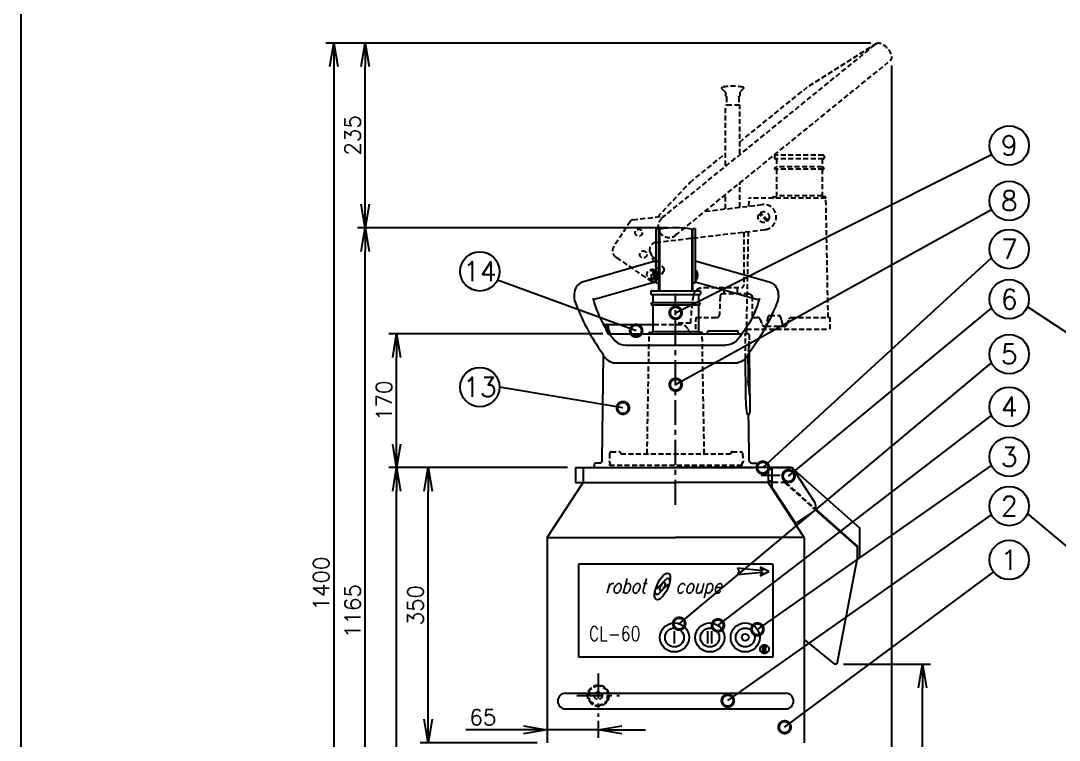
# Model space of a CAD drawing. Extents: x 230 to 4050, y 0 to 2754.
# Drawn here: x 230 to 1551, y 863 to 1778 of the extents above; entities that cross this region are included whole.
import ezdxf
from ezdxf.enums import TextEntityAlignment as Align

# ---------------------------------------------------------------- set-up
doc = ezdxf.new("R2010")
doc.units = 0
doc.header["$PDMODE"] = 3
doc.linetypes.add('CENTER', pattern=[50.8, 31.75, -6.35, 6.35, -6.35])
doc.linetypes.add('HIDDEN', pattern=[9.525, 6.35, -3.175])
doc.layers.get('0').update_dxf_attribs({"linetype": 'CONTINUOUS'})
doc.layers.get('DEFPOINTS').update_dxf_attribs({"linetype": 'CONTINUOUS'})
for name, color, linetype in [('DANMEN', 7, 'CONTINUOUS'), ('SUNPOU', 7, 'CONTINUOUS'), ('WAKU', 7, 'CONTINUOUS')]:
    doc.layers.add(name, color=color, linetype=linetype)
doc.styles.add('BIKAN2', font='simplex', dxfattribs={"width": 0.8, "bigfont": 'extfont.shx'})
doc.styles.get("Standard").update_dxf_attribs({"font": 'romans.shx', "bigfont": 'extfont.shx'})
doc.dimstyles.get("Standard").update_dxf_attribs({"dimscale": 10, "dimtxt": 2, "dimasz": 3, "dimexe": 1, "dimexo": 1, "dimgap": 0.6, "dimtad": 3, "dimdec": 0, "dimzin": 0, "dimdsep": 46, "dimtxsty": 'STANDARD', "dimblk1": 'OPEN', "dimblk2": 'OPEN', "dimsah": 1, "dimcen": 1.5, "dimadec": 0, "dimazin": 0, "dimtfac": 1, "dimtdec": 0, "dimtmove": 0, "dimatfit": 0, "dimldrblk": 'DOTSMALL', "dimfxl": 1, "dimtvp": 1, "dimtolj": 1, "dimtzin": 0, "dimarcsym": 0})

# ---------------------------------------------------------------- blocks, each defined once
blk = doc.blocks.new('_DotSmall')
at = {"color": 0, "linetype": 'ByBlock', "const_width": 0.5}
blk.add_lwpolyline([(-0.0625, 0, 1), (0.0625, 0, 1)], format="xyb", close=True, dxfattribs=at)
blk = doc.blocks.new('_OPEN')
at = {"color": 0, "linetype": 'ByBlock'}
for p, q in [((-1, 0.167), (0, 0)), ((0, 0), (-1, -0.167)), ((0, 0), (-1, 0))]:
    blk.add_line(p, q, dxfattribs=at)
blk = doc.blocks.new('*D10')
at = {"layer": 'DEFPOINTS', "color": 0}
for p in [(748.1, 1210.2), (935.5, 1210.2), (897, 860.2)]:
    blk.add_point(p, dxfattribs=at)
at = {"layer": 'SUNPOU', "color": 0, "lineweight": -2}
for p, q in [((925.5, 1210.2), (738.1, 1210.2)), ((748.1, 890.2), (748.1, 1180.2)), ((887, 860.2), (738.1, 860.2))]:
    blk.add_line(p, q, dxfattribs=at)
at = {"layer": 'SUNPOU', "color": 0, "lineweight": -2, "xscale": 30, "yscale": 30, "zscale": 30}
for p, rotation in [((748.1, 1210.2), 90), ((748.1, 860.2), 270)]:
    blk.add_blockref('_OPEN', p, dxfattribs=dict(at, rotation=rotation))
at = {"layer": 'SUNPOU', "color": 0, "insert": (732.1, 1035.2), "char_height": 20, "attachment_point": 5, "rotation": 90}
blk.add_mtext('\\A1;350', dxfattribs=at)
blk = doc.blocks.new('*D11')
at = {"layer": 'DEFPOINTS', "color": 0}
for p in [(668.1, 1515.2), (1063, 1515.2), (897, 350.2)]:
    blk.add_point(p, dxfattribs=at)
at = {"layer": 'SUNPOU', "color": 0, "lineweight": -2}
for p, q in [((1053, 1515.2), (658.1, 1515.2)), ((668.1, 380.2), (668.1, 1485.2)), ((887, 350.2), (658.1, 350.2))]:
    blk.add_line(p, q, dxfattribs=at)
at = {"layer": 'SUNPOU', "color": 0, "lineweight": -2, "xscale": 30, "yscale": 30, "zscale": 30}
for p, rotation in [((668.1, 1515.2), 90), ((668.1, 350.2), 270)]:
    blk.add_blockref('_OPEN', p, dxfattribs=dict(at, rotation=rotation))
at = {"layer": 'SUNPOU', "color": 0, "insert": (652.1, 1027.7), "char_height": 20, "attachment_point": 5, "rotation": 90}
blk.add_mtext('\\A1;1165', dxfattribs=at)
blk = doc.blocks.new('*D12')
at = {"layer": 'DEFPOINTS', "color": 0}
for p in [(1321.1, 1750.2), (628.1, 350.2), (897, 350.2)]:
    blk.add_point(p, dxfattribs=at)
at = {"layer": 'SUNPOU', "color": 0, "lineweight": -2}
for p, q in [((1311.1, 1750.2), (618.1, 1750.2)), ((628.1, 1720.2), (628.1, 380.2)), ((887, 350.2), (618.1, 350.2))]:
    blk.add_line(p, q, dxfattribs=at)
at = {"layer": 'SUNPOU', "color": 0, "lineweight": -2, "xscale": 30, "yscale": 30, "zscale": 30}
for p, rotation in [((628.1, 1750.2), 90), ((628.1, 350.2), 270)]:
    blk.add_blockref('_OPEN', p, dxfattribs=dict(at, rotation=rotation))
at = {"layer": 'SUNPOU', "color": 0, "insert": (612.1, 1062.7), "char_height": 20, "attachment_point": 5, "rotation": 90}
blk.add_mtext('\\A1;1400', dxfattribs=at)
blk = doc.blocks.new('*D13')
at = {"layer": 'DEFPOINTS', "color": 0}
for p in [(1266.5, 960.2), (1377, 960.2), (1369.7, 350.2)]:
    blk.add_point(p, dxfattribs=at)
at = {"layer": 'SUNPOU', "color": 0, "lineweight": -2}
for p, q in [((1276.5, 960.2), (1387, 960.2)), ((1377, 380.2), (1377, 930.2)), ((1379.7, 350.2), (1387, 350.2))]:
    blk.add_line(p, q, dxfattribs=at)
at = {"layer": 'SUNPOU', "color": 0, "lineweight": -2, "xscale": 30, "yscale": 30, "zscale": 30}
for p, rotation in [((1377, 960.2), 90), ((1377, 350.2), 270)]:
    blk.add_blockref('_OPEN', p, dxfattribs=dict(at, rotation=rotation))
at = {"layer": 'SUNPOU', "color": 0, "insert": (1361, 655.2), "char_height": 20, "attachment_point": 5, "rotation": 90}
blk.add_mtext('\\A1;610', dxfattribs=at)
blk = doc.blocks.new('*D14')
at = {"layer": 'DEFPOINTS', "color": 0}
for p in [(1337.4, 1731.6), (897, 350.2), (1337.4, 221.8)]:
    blk.add_point(p, dxfattribs=at)
at = {"layer": 'SUNPOU', "color": 0, "lineweight": -2}
for p, q in [((1337.4, 1721.6), (1337.4, 211.8)), ((897, 340.2), (897, 211.8)), ((927, 221.8), (1307.4, 221.8))]:
    blk.add_line(p, q, dxfattribs=at)
at = {"layer": 'SUNPOU', "color": 0, "lineweight": -2, "xscale": 30, "yscale": 30, "zscale": 30, "rotation": 180}
blk.add_blockref('_OPEN', (897, 221.8), dxfattribs=at)
at = {"layer": 'SUNPOU', "color": 0, "lineweight": -2, "xscale": 30, "yscale": 30, "zscale": 30}
blk.add_blockref('_OPEN', (1337.4, 221.8), dxfattribs=at)
at = {"layer": 'SUNPOU', "color": 0, "insert": (1093.8, 237.8), "char_height": 20, "attachment_point": 5}
blk.add_mtext('\\A1;440', dxfattribs=at)
blk = doc.blocks.new('*D18')
at = {"layer": 'DEFPOINTS', "color": 0}
for p in [(708.1, 1210.2), (935.5, 1210.2), (897, 350.2)]:
    blk.add_point(p, dxfattribs=at)
at = {"layer": 'SUNPOU', "color": 0, "lineweight": -2}
for p, q in [((925.5, 1210.2), (698.1, 1210.2)), ((708.1, 380.2), (708.1, 1180.2)), ((887, 350.2), (698.1, 350.2))]:
    blk.add_line(p, q, dxfattribs=at)
at = {"layer": 'SUNPOU', "color": 0, "lineweight": -2, "xscale": 30, "yscale": 30, "zscale": 30}
for p, rotation in [((708.1, 1210.2), 90), ((708.1, 350.2), 270)]:
    blk.add_blockref('_OPEN', p, dxfattribs=dict(at, rotation=rotation))
at = {"layer": 'SUNPOU', "color": 0, "insert": (692.1, 780.2), "char_height": 20, "attachment_point": 5, "rotation": 90}
blk.add_mtext('\\A1;860', dxfattribs=at)
blk = doc.blocks.new('*D21')
at = {"layer": 'DEFPOINTS', "color": 0}
for p in [(899.5, 898.2), (964.5, 898.2), (899.5, 876.7)]:
    blk.add_point(p, dxfattribs=at)
at = {"layer": 'SUNPOU', "color": 0, "lineweight": -2}
for p, q in [((899.5, 888.2), (899.5, 866.7)), ((964.5, 888.2), (964.5, 866.7)), ((869.5, 876.7), (796.1, 876.7)), ((964.5, 876.7), (899.5, 876.7)), ((994.5, 876.7), (1024.5, 876.7))]:
    blk.add_line(p, q, dxfattribs=at)
at = {"layer": 'SUNPOU', "color": 0, "lineweight": -2, "xscale": 30, "yscale": 30, "zscale": 30}
blk.add_blockref('_OPEN', (899.5, 876.7), dxfattribs=at)
at = {"layer": 'SUNPOU', "color": 0, "lineweight": -2, "xscale": 30, "yscale": 30, "zscale": 30, "rotation": 180}
blk.add_blockref('_OPEN', (964.5, 876.7), dxfattribs=at)
at = {"layer": 'SUNPOU', "color": 0, "insert": (817.8, 892.7), "char_height": 20, "attachment_point": 5}
blk.add_mtext('\\A1;65', dxfattribs=at)
blk = doc.blocks.new('*D22')
at = {"layer": 'DEFPOINTS', "color": 0}
for p in [(708.1, 1380.2), (980.4, 1380.2), (935.5, 1210.2)]:
    blk.add_point(p, dxfattribs=at)
at = {"layer": 'SUNPOU', "color": 0, "lineweight": -2}
for p, q in [((970.4, 1380.2), (698.1, 1380.2)), ((708.1, 1240.2), (708.1, 1350.2)), ((925.5, 1210.2), (698.1, 1210.2))]:
    blk.add_line(p, q, dxfattribs=at)
at = {"layer": 'SUNPOU', "color": 0, "lineweight": -2, "xscale": 30, "yscale": 30, "zscale": 30}
for p, rotation in [((708.1, 1380.2), 90), ((708.1, 1210.2), 270)]:
    blk.add_blockref('_OPEN', p, dxfattribs=dict(at, rotation=rotation))
at = {"layer": 'SUNPOU', "color": 0, "insert": (692.1, 1295.2), "char_height": 20, "attachment_point": 5, "rotation": 90}
blk.add_mtext('\\A1;170', dxfattribs=at)
blk = doc.blocks.new('*D23')
at = {"layer": 'DEFPOINTS', "color": 0}
for p in [(668.1, 1750.2), (1319.2, 1750.2), (1063, 1515.2)]:
    blk.add_point(p, dxfattribs=at)
at = {"layer": 'SUNPOU', "color": 0, "lineweight": -2}
for p, q in [((1309.2, 1750.2), (658.1, 1750.2)), ((668.1, 1545.2), (668.1, 1720.2)), ((1053, 1515.2), (658.1, 1515.2))]:
    blk.add_line(p, q, dxfattribs=at)
at = {"layer": 'SUNPOU', "color": 0, "lineweight": -2, "xscale": 30, "yscale": 30, "zscale": 30}
for p, rotation in [((668.1, 1750.2), 90), ((668.1, 1515.2), 270)]:
    blk.add_blockref('_OPEN', p, dxfattribs=dict(at, rotation=rotation))
at = {"layer": 'SUNPOU', "color": 0, "insert": (652.1, 1632.7), "char_height": 20, "attachment_point": 5, "rotation": 90}
blk.add_mtext('\\A1;235', dxfattribs=at)

msp = doc.modelspace()

# ---------------------------------------------------------------- linework, layer by layer
at = {"color": 2}
for p, q in [((1038, 1514.2), (1041, 1514.2)), ((1038, 1445.1), (1038, 1514.2)), ((1041, 1514.2), (1041, 1435.2)), ((1042.5, 1512.6), (1042.5, 1435.2)), ((1083.5, 1512.6), (1083.5, 1435.2)), ((1085, 1514.2), (1088, 1514.2)), ((1085, 1435.2), (1085, 1514.2)), ((1088, 1514.2), (1088, 1445.1)), ((1037, 1461.4), (1038, 1461.4)), ((1037, 1448.1), (1037, 1461.4)), ((1089, 1461.4), (1088, 1461.4)), ((1089, 1448.1), (1089, 1461.4)), ((1038, 1446.5), (958, 1423.7)), ((1037, 1448.1), (1038, 1448.1)), ((1038, 1445.1), (1041, 1445.1)), ((1085, 1445.1), (1088, 1445.1)), ((1089, 1448.1), (1088, 1448.1)), ((1088, 1446.5), (1169.4, 1423.7)), ((1031.5, 1434.2), (1031.5, 1431.2)), ((1032.5, 1435.2), (1093.5, 1435.2)), ((1032.5, 1430.2), (1093.5, 1430.2)), ((1034, 1430.2), (1034, 1420.2)), ((1092, 1430.2), (1092, 1420.2)), ((1094.5, 1434.2), (1094.5, 1431.2)), ((1032.5, 1419.2), (1033, 1419.2)), ((1032.5, 1417.2), (1093.5, 1417.2)), ((1034, 1420.2), (1092, 1420.2)), ((1034, 1417.2), (1034, 1383.2)), ((1092, 1417.2), (1092, 1383.2)), ((1093.5, 1419.2), (1093, 1419.2)), ((974, 1392.2), (977, 1392.2)), ((974.8, 1390.6), (976, 1390.6)), ((976.2, 1390.8), (976, 1391.5)), ((976.4, 1390.3), (976.2, 1390.8)), ((976.4, 1390.3), (976.4, 1390.3)), ((1034, 1391.7), (977.1, 1391.7)), ((977.1, 1391.7), (977.1, 1390.3)), ((977.1, 1390.3), (977.1, 1387.8)), ((980.4, 1380.2), (1145.8, 1380.2)), ((1030, 1382.2), (1033, 1382.2)), ((1030, 1380.2), (1097, 1380.2)), ((1034, 1383.2), (1092, 1383.2)), ((1096, 1382.2), (1093, 1382.2)), ((1103.2, 1380.2), (1103.2, 1381.8)), ((1105.8, 1384.2), (1141.4, 1384.2)), ((1142.4, 1380.2), (1142.4, 1383.2)), ((999.6, 1365.8), (1126.5, 1365.8)), ((969.7, 1219.4), (971.1, 1353.1)), ((1152.4, 1303), (1151.9, 1349)), ((1154.9, 1352.9), (1155.1, 1331.6)), ((1156.6, 1356.4), (1156.6, 1356.3)), ((1156.6, 1356.3), (1157, 1318.2)), ((983.8, 1343.5), (1142.2, 1343.5)), ((1155.1, 1331.6), (1155.3, 1320.8)), ((1155.8, 1314.1), (1156.7, 1308.3)), ((1156.9, 1306.3), (1156.7, 1308.3)), ((1157, 1318.2), (1157.3, 1291.1)), ((1152.6, 1288.1), (1152.4, 1303)), ((1157.2, 1301.7), (1157.4, 1280.6)), ((1154.4, 1277.2), (1156, 1277.2)), ((1155.9, 1263.7), (1155.7, 1277.2)), ((1156.6, 1277.5), (1156.9, 1278)), ((1156.4, 1219.4), (1155.9, 1263.7)), ((966.3, 1215.9), (961.3, 1215.8)), ((1159.8, 1215.9), (1164.8, 1215.8)), ((935.5, 1210.2), (1063, 1210.2)), ((935.5, 1210.2), (935.5, 1191.2)), ((945.5, 1210.2), (945.5, 1191.2)), ((959.3, 1213.8), (959.3, 1210.2)), ((963, 1210.2), (1163, 1210.2)), ((1210.5, 1210.2), (1063, 1210.2)), ((1166.7, 1213.8), (1166.8, 1210.2)), ((1180.5, 1210.2), (1180.5, 1191.2)), ((1180.5, 1208.2), (1185.5, 1208.2)), ((1185.5, 1210.2), (1185.5, 1185.2)), ((1185.5, 1210.2), (1211, 1210.2)), ((1185.5, 1208.2), (1185.5, 1193.2)), ((1210.5, 1210.2), (1297, 1133.8)), ((1239.5, 1166.8), (1211, 1210.2)), ((899.5, 1121.2), (945.5, 1191.2)), ((935.5, 1191.2), (1063, 1191.2)), ((1185.5, 1191.2), (1063, 1191.2)), ((1171.9, 1200.7), (1195.9, 1200.7)), ((1180.5, 1193.2), (1185.5, 1193.2)), ((1226.5, 1121.2), (1180.5, 1191.2)), ((1215.8, 1139.3), (1185.5, 1185.2)), ((1215.8, 1139.3), (1236.6, 1153)), ((1240.2, 1157), (1294, 1109.3)), ((1240.4, 1158.2), (1294, 1110.6)), ((1297, 1133.8), (1297, 1095.2)), ((899.5, 1121.2), (899.5, 860.2)), ((899.5, 1121.2), (1063, 1121.2)), ((1226.5, 1121.2), (1063, 1121.2)), ((1226.5, 1121.2), (1226.5, 860.2)), ((1294, 1110.6), (1294, 1095.2)), ((939.5, 1087.2), (939.5, 969.2)), ((1186.5, 1087.2), (939.5, 1087.2)), ((1170.6, 1083.6), (1173.6, 1078.9)), ((1181.6, 1078.1), (1170.6, 1083.6)), ((1186.5, 1087.2), (1186.5, 969.2)), ((1294, 1095.2), (1268, 960.2)), ((1297, 1095.2), (1294, 1095.2)), ((1173.6, 1078.9), (1141.6, 1082.1)), ((1141.6, 1082.1), (1143.6, 1078.1)), ((1143.6, 1078.1), (1141.6, 1074.1)), ((1141.6, 1074.1), (1173.6, 1077.3)), ((1170.6, 1072.6), (1181.6, 1078.1)), ((1173.6, 1077.3), (1170.6, 1072.6)), ((1039.8, 1056.9), (1051.1, 1068.2)), ((1041.2, 1049.7), (1052.6, 1061.1)), ((1051.1, 1068.2), (1051.2, 1068.3)), ((1041.2, 1049.7), (1041.2, 1049.7)), ((1061.5, 986.5), (1061.5, 1002)), ((1104.1, 986.5), (1104.1, 1002)), ((1109, 986.5), (1109, 1002)), ((1226.5, 991.4), (1265, 960.2)), ((1178.1, 982.2), (1173.7, 982.2)), ((1173.7, 976.2), (1173.7, 982.2)), ((1175, 981.1), (1178.1, 981.1)), ((1175, 979.9), (1175, 981.1)), ((1177.8, 979.9), (1175, 979.9)), ((1175, 978.8), (1177.8, 978.8)), ((1175, 977.3), (1175, 978.8)), ((1177.8, 978.8), (1177.8, 979.9)), ((1178.1, 981.1), (1178.1, 982.2)), ((1186.5, 969.2), (939.5, 969.2)), ((1173.7, 976.2), (1178.2, 976.2)), ((1178.2, 977.3), (1175, 977.3)), ((1178.2, 976.2), (1178.2, 977.3)), ((1268, 960.2), (1265, 960.2))]:
    msp.add_line(p, q, dxfattribs=at)
for points in [[(1038, 1473.3), (945.6, 1446.5, 0.294501), (934.2, 1433.5, 0.107387), (934.4, 1422.8, 0.068537), (969.9, 1355.6, 0.249424), (983.8, 1343.5)], [(1088, 1473.3), (1181.8, 1446.5, -0.294501), (1193.2, 1433.5, -0.107387), (1193, 1422.8, -0.067982), (1156.1, 1355.6, -0.249424), (1142.2, 1343.5)], [(957.8, 1425.8, 0.122221), (986.3, 1371.1, 0.184039), (999.6, 1365.8, 0.184039)], [(1169.6, 1425.8, -0.121015), (1139.8, 1371.1, -0.184039), (1126.5, 1365.8, -0.184039)]]:
    msp.add_lwpolyline(points, format="xyb", dxfattribs=at)
for points in [[(976, 1391.5), (975.8, 1391.9), (975.4, 1392.2), (975.2, 1392.2)], [(979.6, 1381.3), (978.7, 1383.3), (977.3, 1387), (976.4, 1390.3)], [(980.4, 1380.2), (980.3, 1380.2), (980.2, 1380.3)], [(1104, 1383.3), (1103.7, 1383), (1103.4, 1382.6), (1103.2, 1382.2), (1103.2, 1381.8)], [(1105.1, 1384.1), (1104.7, 1383.9), (1103.9, 1383.3)], [(1105.8, 1384.2), (1105.5, 1384.2), (1105.1, 1384.1)], [(1155.8, 1314.1), (1155.5, 1316), (1155.3, 1318.6), (1155.3, 1320.8)], [(1157.2, 1301.7), (1157.1, 1303.8), (1156.9, 1306.3)], [(1156, 1277.2), (1156.2, 1277.3), (1156.6, 1277.5)], [(1156.9, 1278), (1157.2, 1278.7), (1157.3, 1279.7), (1157.4, 1280.7)]]:
    msp.add_lwpolyline(points, dxfattribs=at)
for centre, radius in [((1061.5, 994.2), 18.5), ((1061.5, 994.2), 12), ((1106.5, 994.2), 18.5), ((1106.5, 994.2), 12), ((1151.5, 994.2), 18.5), ((1151.5, 994.2), 12), ((1151.5, 994.2), 4.43)]:
    msp.add_circle(centre, radius, dxfattribs=at)
for centre, radius, start, end in [((1043.5, 1512.6), 1, 116.6166, 180), ((1063, 1398.6), 116.6, 80.152, 99.848), ((1082.5, 1512.6), 1, 360, 63.3834), ((1047.1, 1454.8), 12.1, 146.5255, 213.4745), ((1079, 1454.8), 12.1, 326.5255, 33.4745), ((1032.5, 1434.2), 1, 90, 180), ((1032.5, 1431.2), 1, 180, 270), ((1093.5, 1434.2), 1, 0, 90), ((1093.5, 1431.2), 1, 270, 0), ((1032.5, 1418.2), 1, 90, 180), ((1032.5, 1418.2), 1, 180, 270), ((1033, 1420.2), 1, 270, 0), ((1093, 1420.2), 1, 180, 270), ((1093.5, 1418.2), 1, 0, 90), ((1093.5, 1418.2), 1, 270, 0), ((1018.4, 1401), 43.6, 193.8668, 194.3759), ((1030, 1381.2), 1, 90, 180), ((1030, 1381.2), 1, 180, 270), ((1033, 1383.2), 1, 270, 0), ((1093, 1383.2), 1, 180, 270), ((1096, 1381.2), 1, 0, 90), ((1096, 1381.2), 1, 270, 0), ((1141.4, 1383.2), 1, 0, 90), ((1184.9, 1287.8), 32.3, 179.4404, 199.1222), ((961.3, 1213.8), 2, 91.6579, 178.5), ((966.2, 1219.4), 3.5, 271.6579, 359.35), ((1159.9, 1219.4), 3.5, 180.65, 268.3421), ((1164.7, 1213.8), 2, 1.5, 88.3421), ((1231.2, 1161.4), 10, 303.3106, 33.3106), ((1044.7, 1058.6), 5.82, 158.1927, 195.6994), ((1039.5, 1057.1), 0.369, 195.6994, 315), ((1053, 1066.2), 2.77, 347.4061, 131.1095), ((1052.8, 1060.9), 0.369, 15.7826, 135), ((1047.6, 1059.4), 5.82, 338.1927, 15.7826), ((1039.3, 1051.8), 2.77, 167.4061, 311.1095)]:
    msp.add_arc(centre, radius, start, end, dxfattribs=at)
for major_axis in [(-7.8, -16.7), (-2.6, -5.57)]:
    msp.add_ellipse((1046.2, 1059), major_axis=major_axis, ratio=0.376667, dxfattribs=at)
for points, knots in [([(975.2, 1392.2), (975.3, 1392.2), (975.4, 1392.1), (975.7, 1391.5), (975.9, 1391), (976, 1390.6)], [0, 0, 0, 0, 0.113123, 0.310462, 1, 1, 1, 1]), ([(975.6, 1392.1), (975.6, 1392.1), (975.5, 1392.2), (975.6, 1392.2), (975.5, 1392.2)], [0, 0, 0, 0, 0.74432, 1, 1, 1, 1]), ([(976.4, 1390.3), (976.4, 1390.4), (976.2, 1390.5), (976.1, 1390.5), (976, 1390.6)], [0, 0, 0, 0, 0.724339, 1, 1, 1, 1]), ([(976.1, 1390.2), (976.3, 1389.4), (976.9, 1387.2), (977.7, 1385), (978.3, 1383.5)], [0, 0, 0, 0, 0.2425662, 0.7204304, 0.7204304, 0.7204304, 0.7204304]), ([(977, 1392.2), (977, 1392.2), (977.1, 1392), (977.1, 1391.9), (977.1, 1391.7)], [0, 0, 0, 0, 0.275624, 1, 1, 1, 1]), ([(1083.3, 1380.2), (1083.3, 1380.2), (1083.3, 1380.2), (1083.3, 1380.2), (1083.3, 1380.2)], [0, 0, 0, 0, 0.489022, 1, 1, 1, 1]), ([(1170.4, 979.2), (1170.4, 979.9), (1170.7, 981.4), (1172, 983.2), (1173.8, 984.4), (1175.9, 984.9), (1178.1, 984.4), (1179.9, 983.2), (1181.2, 981.4), (1181.4, 979.9), (1181.4, 979.2)], [0, 0, 0, 0, 0.124985, 0.24996, 0.374972, 0.5, 0.625028, 0.75004, 0.875015, 1, 1, 1, 1]), ([(1181.4, 979.2), (1181.4, 978.5), (1181.2, 977.1), (1179.9, 975.2), (1178.1, 974), (1175.9, 973.6), (1173.8, 974), (1172, 975.2), (1170.7, 977.1), (1170.4, 978.5), (1170.4, 979.2)], [0, 0, 0, 0, 0.124985, 0.24996, 0.374972, 0.5, 0.625028, 0.75004, 0.875015, 1, 1, 1, 1])]:
    msp.add_open_spline(points, degree=3, knots=knots, dxfattribs=at)
msp.add_open_spline([(980.4, 1380.2), (980.3, 1380.2), (980.3, 1380.2), (980.2, 1380.3)], degree=3, dxfattribs=at)
at = {"layer": 'DANMEN', "color": 4, "linetype": 'HIDDEN'}
for p, q in [((1045.4, 1527.5), (1318.1, 1749.3)), ((1318.4, 1749.5), (1230.1, 1693.8)), ((1063, 1505.8), (1333.4, 1725.7)), ((1121.5, 1693.2), (1121.5, 1692.6)), ((1121.5, 1693.2), (1121.5, 1692.6)), ((1121.5, 1692.4), (1126.4, 1687.6)), ((1121.5, 1692.4), (1126.4, 1687.6)), ((1144.5, 1624.3), (1229.8, 1693.6)), ((1149.4, 1692.4), (1144.6, 1687.6)), ((1149.4, 1692.4), (1144.6, 1687.6)), ((1149.5, 1693.2), (1149.5, 1692.6)), ((1149.5, 1693.2), (1149.5, 1692.6)), ((1126.5, 1687.3), (1126.5, 1683.5)), ((1126.5, 1687.3), (1126.5, 1683.5)), ((1126.5, 1683.5), (1126.7, 1682.5)), ((1126.5, 1683.5), (1126.7, 1682.5)), ((1126.7, 1682.5), (1127.1, 1682.5)), ((1126.7, 1682.5), (1127.1, 1682.5)), ((1127.5, 1681.5), (1127.5, 1671.7)), ((1127.5, 1681.5), (1127.5, 1671.7)), ((1143.5, 1681.5), (1143.5, 1671.7)), ((1143.5, 1681.5), (1143.5, 1671.7)), ((1143.8, 1682.5), (1144.2, 1682.5)), ((1143.8, 1682.5), (1144.2, 1682.5)), ((1144.5, 1683.5), (1144.2, 1682.5)), ((1144.5, 1683.5), (1144.2, 1682.5)), ((1144.5, 1687.3), (1144.5, 1683.5)), ((1144.5, 1687.3), (1144.5, 1683.5)), ((1127, 1671.2), (1126.5, 1670.7)), ((1127, 1671.2), (1126.5, 1670.7)), ((1126.5, 1594.5), (1126.5, 1670.7)), ((1126.5, 1594.5), (1126.5, 1670.7)), ((1144, 1671.2), (1127, 1671.2)), ((1144, 1671.2), (1127, 1671.2)), ((1144, 1671.2), (1144.5, 1670.7)), ((1144, 1671.2), (1144.5, 1670.7)), ((1144.5, 1609.1), (1144.5, 1670.7)), ((1144.5, 1609.1), (1144.5, 1670.7)), ((1081.3, 1573), (1126.5, 1609.7)), ((1188.7, 1606.7), (1188.7, 1603.7)), ((1188.7, 1606.7), (1188.7, 1603.7)), ((1250.7, 1607.7), (1189.7, 1607.7)), ((1250.7, 1607.7), (1189.7, 1607.7)), ((1250.7, 1602.7), (1189.7, 1602.7)), ((1250.7, 1602.7), (1189.7, 1602.7)), ((1191.2, 1602.7), (1191.2, 1592.7)), ((1191.2, 1602.7), (1191.2, 1592.7)), ((1249.2, 1602.7), (1249.2, 1592.7)), ((1249.2, 1602.7), (1249.2, 1592.7)), ((1251.7, 1606.7), (1251.7, 1603.7)), ((1251.7, 1606.7), (1251.7, 1603.7)), ((1189.7, 1591.7), (1190.2, 1591.7)), ((1189.7, 1591.7), (1190.2, 1591.7)), ((1250.7, 1589.7), (1189.7, 1589.7)), ((1250.7, 1589.7), (1189.7, 1589.7)), ((1249.2, 1592.7), (1191.2, 1592.7)), ((1249.2, 1592.7), (1191.2, 1592.7)), ((1191.2, 1589.7), (1191.2, 1555.7)), ((1191.2, 1589.7), (1191.2, 1555.7)), ((1249.2, 1589.7), (1249.2, 1555.7)), ((1249.2, 1589.7), (1249.2, 1555.7)), ((1250.7, 1591.7), (1250.2, 1591.7)), ((1250.7, 1591.7), (1250.2, 1591.7)), ((1040.2, 1529.1), (1081, 1572.7)), ((1144.5, 1541.3), (1144.5, 1573)), ((1144.5, 1541.3), (1144.5, 1573)), ((1126.5, 1539.2), (1126.5, 1558.4)), ((1126.5, 1539.2), (1126.5, 1558.4)), ((1156.2, 1542.7), (1156.4, 1552.7)), ((1156.2, 1542.7), (1156.4, 1552.7)), ((1254.1, 1552.7), (1156.4, 1552.7)), ((1254.1, 1552.7), (1156.4, 1552.7)), ((1187.2, 1554.7), (1190.2, 1554.7)), ((1187.2, 1554.7), (1190.2, 1554.7)), ((1249.2, 1555.7), (1191.2, 1555.7)), ((1249.2, 1555.7), (1191.2, 1555.7)), ((1253.2, 1554.7), (1250.2, 1554.7)), ((1253.2, 1554.7), (1250.2, 1554.7)), ((1257, 1401), (1254.1, 1552.7)), ((1257, 1401), (1254.1, 1552.7)), ((1100.5, 1536.2), (1173.3, 1544.7)), ((1179.4, 1523.4), (1169.2, 1532.7)), ((1180.8, 1524.9), (1170.5, 1534.2)), ((1005.4, 1523.5), (984.4, 1491.5)), ((1008.6, 1525.4), (1048.6, 1530.1)), ((1038, 1496.7), (1177, 1512.9)), ((1149.7, 1509.7), (1149.7, 1442.1)), ((1153.2, 1380.2), (1155.6, 1510.4)), ((1029.9, 1485.8), (1040.4, 1458.5)), ((991.6, 1474.8), (987.2, 1477.7)), ((1032.8, 1446.7), (991.6, 1474.8)), ((1032.2, 1449.9), (1032.4, 1461.6)), ((1034.2, 1461.5), (1034, 1449.9)), ((1099.1, 1439.1), (1146.7, 1439.1)), ((1119.4, 1427.8), (1118.8, 1404.6)), ((1156, 1431.2), (1122.9, 1431.2)), ((1124.8, 1431.2), (1124.8, 1439.1)), ((1141.8, 1431.2), (1141.8, 1439.1)), ((1088.6, 1386.2), (1088.9, 1401)), ((1089.1, 1401.2), (1115.3, 1401.2)), ((1160.2, 1401.2), (1167.2, 1401.2)), ((1180.6, 1402.3), (1177.6, 1391.5)), ((1182.5, 1403.7), (1182.9, 1403.7)), ((1182.9, 1403.7), (1194.6, 1403.7)), ((1209.7, 1401), (1259.4, 1401)), ((1259.6, 1386.2), (1259.4, 1401)), ((1070.2, 1391.7), (1034, 1391.7)), ((1082.1, 1394.1), (1063.2, 1394.1)), ((1169.9, 1399.4), (1173.2, 1391.8)), ((1177, 1389.7), (1176.4, 1389.7)), ((1183.4, 1389.7), (1177, 1389.7)), ((1194.2, 1389.7), (1183.4, 1389.7)), ((1200.8, 1389.7), (1194.2, 1389.7)), ((1200.8, 1389.7), (1199.7, 1390.9)), ((1200.8, 1389.7), (1201.1, 1389.7)), ((1026.7, 1227.7), (1029.3, 1379.2)), ((1099.4, 1227.7), (1096.8, 1379.2)), ((1150.5, 1380.2), (1151.6, 1380.2)), ((1151.9, 1349), (1151.6, 1380.2)), ((1155.4, 1380.2), (1151.6, 1380.2)), ((1153.3, 1386.2), (1257.2, 1386.2)), ((1156.4, 1379.2), (1156.6, 1356.3)), ((1156.1, 1364.2), (1154.8, 1354.7)), ((1154.8, 1354.7), (1154.9, 1352.9)), ((981, 1230.2), (991.2, 1230.2)), ((993.1, 1228.8), (993.4, 1227.7)), ((1133, 1228.8), (1132.7, 1227.7)), ((1134.9, 1230.2), (1146, 1230.2)), ((979, 1228.3), (978.6, 1217.2)), ((979.4, 1212.7), (979.5, 1216.2)), ((993.4, 1227.7), (1132.7, 1227.7)), ((1148.6, 1216.2), (1147.2, 1216.2)), ((1147.2, 1216.2), (1147.2, 1212.7)), ((1148, 1228.4), (1148.9, 1217.5)), ((1147.2, 1212.7), (979.4, 1212.7))]:
    msp.add_line(p, q, dxfattribs=at)
at = {"layer": 'DANMEN', "color": 2, "linetype": 'CENTER'}
for p, q in [((1063, 1162.8), (1063, 1431.8)), ((964.5, 948.3), (964.5, 893.2)), ((937.5, 920.2), (991.6, 920.2))]:
    msp.add_line(p, q, dxfattribs=at)
at = {"layer": 'DANMEN', "color": 2, "linetype": 'HIDDEN'}
for p, q in [((1203, 1191.2), (1185.5, 1191.2)), ((1201.6, 1191.2), (1240.2, 1157)), ((1203, 1191.2), (1240.4, 1158.2))]:
    msp.add_line(p, q, dxfattribs=at)
at = {"layer": 'DANMEN', "color": 2}
for p, q in [((923, 923.2), (1203, 923.2)), ((923, 903.2), (1203, 903.2))]:
    msp.add_line(p, q, dxfattribs=at)
at = {"layer": 'DANMEN', "color": 4, "linetype": 'HIDDEN'}
msp.add_lwpolyline([(1031.9, 1480.5), (1047.7, 1464.4, -0.290761), (1048.4, 1461.2), (1039.8, 1448)], format="xyb", dxfattribs=at)
for points in [[(1182.5, 1403.7), (1182.2, 1403.7), (1181.8, 1403.6), (1181.5, 1403.4), (1181.2, 1403.2), (1180.9, 1402.9), (1180.7, 1402.6), (1180.6, 1402.3)], [(1199.4, 1391.4), (1198.5, 1395), (1197.5, 1398.6), (1196.5, 1402.2)], [(1199.7, 1390.9), (1199.6, 1391), (1199.5, 1391.2), (1199.4, 1391.4)], [(1156.1, 1364.2), (1156.3, 1366.2), (1156.4, 1368.7), (1156.5, 1370.8)], [(993.1, 1228.8), (993, 1229.1), (992.8, 1229.4), (992.6, 1229.7), (992.3, 1229.9), (991.9, 1230.1), (991.6, 1230.2), (991.2, 1230.2)], [(1134.9, 1230.2), (1134.5, 1230.2), (1134.2, 1230.1), (1133.8, 1229.9), (1133.5, 1229.7), (1133.3, 1229.4), (1133.1, 1229.1), (1133, 1228.8)]]:
    msp.add_lwpolyline(points, dxfattribs=at)
at = {"layer": 'DANMEN', "color": 2, "linetype": 'HIDDEN'}
msp.add_lwpolyline([(964.5, 933.7), (952.9, 927), (952.9, 913.5), (964.5, 906.7), (976.2, 913.5), (976.2, 927)], close=True, dxfattribs=at)
at = {"layer": 'DANMEN', "color": 4, "linetype": 'HIDDEN'}
for centre, radius in [((1175, 1528.8), 7), ((1016.1, 1509), 4.5), ((1021.8, 1481.3), 4.5), ((1033.2, 1455.7), 6.72)]:
    msp.add_circle(centre, radius, dxfattribs=at)
at = {"layer": 'DANMEN', "color": 2, "linetype": 'HIDDEN'}
for radius in [13.5, 5]:
    msp.add_circle((964.5, 920.2), radius, dxfattribs=at)
at = {"layer": 'DANMEN', "color": 4, "linetype": 'HIDDEN'}
for centre, radius, start, end in [((1122.5, 1693.2), 1, 99.4715, 180), ((1122.5, 1693.2), 1, 99.4715, 180), ((1121.7, 1692.6), 0.2, 180, 225), ((1121.7, 1692.6), 0.2, 180, 225), ((1135.5, 1615.2), 80, 80.5285, 99.4715), ((1135.5, 1615.2), 80, 80.5285, 99.4715), ((1148.5, 1693.2), 1, 0, 80.5285), ((1148.5, 1693.2), 1, 360, 80.5285), ((1149.3, 1692.6), 0.2, 315, 0), ((1149.3, 1692.6), 0.2, 315, 360), ((1126.1, 1687.3), 0.4, 0, 45), ((1126.1, 1687.3), 0.4, 360, 45), ((1282.4, 1699.2), 155.9, 186.2825, 186.5043), ((1282.4, 1699.2), 155.9, 186.2825, 186.5043), ((988.6, 1699.2), 155.9, 353.4957, 353.7175), ((988.6, 1699.2), 155.9, 353.4957, 353.7175), ((1144.9, 1687.3), 0.4, 135, 180), ((1144.9, 1687.3), 0.4, 135, 180), ((1189.7, 1606.7), 1, 90, 180), ((1189.7, 1606.7), 1, 90, 180), ((1189.7, 1603.7), 1, 180, 270), ((1189.7, 1603.7), 1, 180, 270), ((1250.7, 1606.7), 1, 0, 90), ((1250.7, 1606.7), 1, 360, 90), ((1250.7, 1603.7), 1, 270, 0), ((1250.7, 1603.7), 1, 270, 360), ((1189.7, 1590.7), 1, 90, 180), ((1189.7, 1590.7), 1, 90, 180), ((1189.7, 1590.7), 1, 180, 270), ((1189.7, 1590.7), 1, 180, 270), ((1190.2, 1592.7), 1, 270, 0), ((1190.2, 1592.7), 1, 270, 360), ((1250.2, 1592.7), 1, 180, 270), ((1250.2, 1592.7), 1, 180, 270), ((1250.7, 1590.7), 1, 0, 90), ((1250.7, 1590.7), 1, 360, 90), ((1250.7, 1590.7), 1, 270, 0), ((1250.7, 1590.7), 1, 270, 360), ((1187.2, 1553.7), 1, 90, 180), ((1187.2, 1553.7), 1, 90, 180), ((1187.2, 1553.7), 1, 180, 270), ((1187.2, 1553.7), 1, 180, 270), ((1190.2, 1555.7), 1, 270, 0), ((1190.2, 1555.7), 1, 270, 360), ((1250.2, 1555.7), 1, 180, 270), ((1250.2, 1555.7), 1, 180, 270), ((1253.2, 1553.7), 1, 0, 90), ((1253.2, 1553.7), 1, 360, 90), ((1253.2, 1553.7), 1, 270, 0), ((1253.2, 1553.7), 1, 270, 360), ((1175, 1528.8), 16, 277.4061, 95.935), ((1009.4, 1520.6), 4.91, 93.8897, 149.5104), ((1054.6, 1516.9), 14, 130.9104, 307.2493), ((1039.4, 1487.1), 9.62, 98.2261, 188.2829), ((992.7, 1486), 10, 146.6706, 236.6706), ((994, 1485.2), 9.99, 233.979, 236.6691), ((1033.2, 1455.7), 7.72, 235.059, 21.0499), ((1033.2, 1455.7), 5.89, 80.5936, 97.6865), ((1033.2, 1455.7), 5.89, 260.5936, 277.6865), ((1035.6, 1450.8), 5, 235.6371, 326.6706), ((1146.7, 1442.1), 3, 270, 360), ((1122.9, 1427.7), 3.5, 90, 178.5), ((1146.9, 1427.7), 13.3, 0.3788, 2.7898), ((1089.1, 1401), 0.2, 90, 179), ((1095.8, 1401), 0.2, 90, 179), ((1115.3, 1404.7), 3.5, 270.7854, 358.5), ((1167.2, 1398.2), 3, 23.4986, 90), ((1194.6, 1401.7), 2, 14.7731, 89.9988), ((1209.8, 1398.7), 2.38, 106.6076, 108.0356), ((1209.7, 1398.7), 2.38, 91.3298, 106.6091), ((1209.7, 1398.7), 2.31, 89.9966, 91.2605), ((1176.4, 1393.2), 3.5, 203.4946, 270.0017), ((1177.6, 1391.5), 0.0241, 164.64, 168.4804), ((-310.9, 2000.3), 1632.9, 338.1178, 338.4046), ((1030.3, 1379.2), 1, 90, 179), ((-964.3, 390.7), 2272.7, 25.8096, 25.9849), ((1095.8, 1379.2), 1, 1, 90), ((1155.4, 1379.2), 1, 0.6068, 90), ((1146, 1228.2), 2, 5.1606, 89.9966), ((1147.2, 1217.3), 1.75, 323.6042, 7.5649)]:
    msp.add_arc(centre, radius, start, end, dxfattribs=at)
at = {"layer": 'DANMEN', "color": 2}
for centre, radius, start, end in [((1231.7, 1691.3), 3, 122.6594, 129.0798), ((1083.2, 1570.7), 3, 129.0798, 136.8852), ((923, 913.2), 10, 90, 270), ((1203, 913.2), 10, 270, 90)]:
    msp.add_arc(centre, radius, start, end, dxfattribs=at)
at = {"layer": 'DANMEN', "color": 4, "linetype": 'HIDDEN', "extrusion": (0, 0, -1)}
msp.add_ellipse((1326.9, 1738.4), major_axis=(8.8, -10.9), ratio=0.533855, start_param=3.141593, end_param=6.283185, dxfattribs=at)
at = {"layer": 'DANMEN', "color": 4, "linetype": 'HIDDEN'}
for points, knots in [([(1127.4, 1682.1), (1127.4, 1682.2), (1127.4, 1682.3), (1127.3, 1682.4), (1127.2, 1682.5), (1127.1, 1682.5)], [0, 0, 0, 0, 0.384861, 0.683067, 1, 1, 1, 1]), ([(1127.4, 1682.1), (1127.4, 1682.2), (1127.4, 1682.3), (1127.3, 1682.4), (1127.2, 1682.5), (1127.1, 1682.5)], [0, 0, 0, 0, 0.384861, 0.683067, 1, 1, 1, 1]), ([(1143.6, 1682.1), (1143.6, 1682.2), (1143.6, 1682.3), (1143.7, 1682.4), (1143.8, 1682.5), (1143.8, 1682.5)], [0, 0, 0, 0, 0.384861, 0.683067, 1, 1, 1, 1]), ([(1143.6, 1682.1), (1143.6, 1682.2), (1143.6, 1682.3), (1143.7, 1682.4), (1143.8, 1682.5), (1143.8, 1682.5)], [0, 0, 0, 0, 0.384861, 0.683067, 1, 1, 1, 1]), ([(1127.5, 1671.7), (1127.5, 1671.7), (1127.6, 1671.5), (1127.7, 1671.4), (1127.7, 1671.2)], [0, 0, 0, 0, 0.258506, 1, 1, 1, 1]), ([(1127.5, 1671.7), (1127.5, 1671.7), (1127.6, 1671.5), (1127.7, 1671.4), (1127.7, 1671.2)], [0, 0, 0, 0, 0.258506, 1, 1, 1, 1]), ([(1143.5, 1671.7), (1143.5, 1671.7), (1143.4, 1671.5), (1143.3, 1671.4), (1143.3, 1671.2)], [0, 0, 0, 0, 0.258506, 1, 1, 1, 1]), ([(1143.5, 1671.7), (1143.5, 1671.7), (1143.4, 1671.5), (1143.3, 1671.4), (1143.3, 1671.2)], [0, 0, 0, 0, 0.258506, 1, 1, 1, 1]), ([(1085.5, 1427.9), (1085.7, 1428.8), (1086, 1430.4), (1087.3, 1433.6), (1089.8, 1437.1), (1094.1, 1439.1), (1096.7, 1439.1), (1099.1, 1439.1)], [0, 0, 0, 0, 0.127531, 0.254637, 0.505956, 0.754114, 1, 1, 1, 1]), ([(1156, 1431.2), (1156.4, 1431.2), (1158.1, 1431), (1159.8, 1429.7), (1160.1, 1428.4)], [0, 0, 0, 0, 0.234051, 1, 1, 1, 1]), ([(1180.6, 1402.3), (1180.6, 1402.3), (1180.6, 1402.3), (1180.6, 1402.3), (1180.6, 1402.3)], [0, 0, 0, 0, 0.253132, 1, 1, 1, 1]), ([(1207.8, 1400), (1207.9, 1400.1), (1208.2, 1400.5), (1208.7, 1400.8), (1209, 1400.9)], [0, 0, 0, 0, 0.25636, 1, 1, 1, 1]), ([(1078.6, 1386.5), (1077.9, 1388), (1075.5, 1390.8), (1072, 1391.7), (1070.2, 1391.7)], [0, 0, 0, 0, 0.499859, 1, 1, 1, 1]), ([(1177, 1389.7), (1177.6, 1391.4), (1177.6, 1391.4), (1177.6, 1391.5), (1177.6, 1391.5)], [0, 0, 0, 0, 0.622238, 1, 1, 1, 1]), ([(1201.1, 1389.7), (1201.8, 1389.5), (1203.2, 1390), (1204.1, 1391.1), (1204.4, 1391.8)], [0, 0, 0, 0, 0.493781, 1, 1, 1, 1]), ([(981, 1230.2), (980.8, 1230.2), (980.2, 1230.1), (979.6, 1229.7), (979.2, 1229.1), (979, 1228.6), (979, 1228.3)], [0, 0, 0, 0, 0.249398, 0.499139, 0.749375, 1, 1, 1, 1]), ([(978.6, 1217.2), (978.6, 1217.2), (978.6, 1217.2), (978.6, 1217.2), (978.6, 1217.1), (978.7, 1217.1), (978.7, 1217), (978.8, 1216.9), (978.8, 1216.9)], [0, 0, 0, 0, 0.043489, 0.122889, 0.232353, 0.365044, 0.673597, 1, 1, 1, 1]), ([(978.8, 1216.9), (978.9, 1216.8), (979.1, 1216.6), (979.2, 1216.4), (979.4, 1216.2)], [0, 0, 0, 0, 0.212159, 1, 1, 1, 1])]:
    msp.add_open_spline(points, degree=3, knots=knots, dxfattribs=at)
for points in [[(1082.1, 1394.1), (1082.9, 1405.4), (1084, 1416.7), (1085.5, 1427.9)], [(1160.2, 1427.8), (1160.2, 1419), (1160.2, 1410.1), (1160.2, 1401.2)], [(1089.6, 1401.2), (1089.5, 1401.2), (1089.4, 1401.1), (1089.4, 1401)], [(1096.2, 1401.2), (1096.2, 1401.2), (1096.1, 1401.2), (1096.1, 1401.1)], [(1096.1, 1401.1), (1096.1, 1401.1), (1096.1, 1401.1), (1096.1, 1401)], [(1207.4, 1399.4), (1207.5, 1399.6), (1207.6, 1399.8), (1207.8, 1400)]]:
    msp.add_open_spline(points, degree=3, dxfattribs=at)
at = {"layer": 'DEFPOINTS', "color": 5}
for p, q in [((971.7, 1391.7), (972.3, 1391.7)), ((977.7, 1381.1), (979.5, 1381.1))]:
    msp.add_line(p, q, dxfattribs=at)
msp.add_arc((972.2, 1391.7), 0.5, 90, 179.35, dxfattribs=at)
for points in [[(972.8, 1392.2), (972.6, 1392.2), (972.4, 1392.1), (972.3, 1392)], [(972.3, 1392), (972.3, 1391.9), (972.3, 1391.8), (972.3, 1391.7)], [(977.1, 1381.1), (976.9, 1381.1), (976.6, 1380.9), (976.5, 1380.7)], [(979.7, 1380.6), (979.6, 1380.8), (979.5, 1380.9), (979.5, 1381.1)]]:
    msp.add_open_spline(points, degree=3, dxfattribs=at)
for points, knots in [([(972.3, 1391.7), (972.3, 1391.7), (972.5, 1391.6), (972.8, 1391.1), (972.9, 1390.5), (973, 1390.1)], [0, 0, 0, 0, 0.110992, 0.307761, 1, 1, 1, 1]), ([(972.8, 1392.2), (972.8, 1392.2), (972.9, 1392.2), (973, 1392.1), (973, 1392)], [0.1741468, 0.1741468, 0.1741468, 0.1741468, 0.1936098, 1, 1, 1, 1]), ([(973, 1392), (973.2, 1391.9), (973.4, 1391.4), (973.5, 1390.9), (973.6, 1390.6)], [0, 0, 0, 0, 0.396384, 1, 1, 1, 1]), ([(973.5, 1390.5), (973.5, 1390.5), (973.5, 1390.5), (973.5, 1390.5), (973.4, 1390.5), (973.2, 1390.4), (973.1, 1390.3), (973, 1390.1)], [0.1802523, 0.1802523, 0.1802523, 0.1802523, 0.2083692, 0.2083692, 0.2083692, 0.5245913, 1, 1, 1, 1]), ([(973, 1390.1), (973.2, 1389.3), (974.2, 1386.1), (975.4, 1383), (976.5, 1380.7)], [0, 0, 0, 0, 0.24241, 1, 1, 1, 1]), ([(973.6, 1390.6), (973.6, 1390.6), (973.6, 1390.6), (973.5, 1390.6), (973.5, 1390.6), (973.5, 1390.5), (973.5, 1390.5)], [0, 0, 0, 0, 0.1351025, 0.1351025, 0.1351025, 0.1802239, 0.1802239, 0.1802239, 0.1802239]), ([(973.6, 1390.6), (973.8, 1389.8), (974.7, 1386.5), (976, 1383.4), (977.1, 1381.1)], [0, 0, 0, 0, 0.242477, 1, 1, 1, 1]), ([(976.5, 1380.7), (976.6, 1380.5), (976.8, 1380.1), (977.3, 1379.7), (977.6, 1379.7)], [0, 0, 0, 0, 0.322113, 1, 1, 1, 1]), ([(977.1, 1381.1), (977.2, 1380.9), (977.4, 1380.6), (977.8, 1380.2), (978, 1380.2)], [0, 0, 0, 0, 0.322089, 1, 1, 1, 1]), ([(978, 1380.2), (977.9, 1380.2), (977.7, 1380.1), (977.6, 1379.9), (977.6, 1379.7)], [0, 0, 0, 0, 0.487977, 1, 1, 1, 1]), ([(979.5, 1381.1), (979.6, 1381.1), (979.8, 1380.8), (979.9, 1380.6), (980, 1380.5)], [0, 0, 0, 0, 0.517511, 1, 1, 1, 1]), ([(980.2, 1380.3), (980.2, 1380.3), (980, 1380.4), (979.8, 1380.5), (979.7, 1380.6)], [0, 0, 0, 0, 0.220509, 1, 1, 1, 1])]:
    msp.add_open_spline(points, degree=3, knots=knots, dxfattribs=at)
at = {"layer": 'SUNPOU'}
for centre in [(1487.3, 1619.9), (1487.3, 1549.5), (1487.3, 1488.2), (813.9, 1459.8), (1487.3, 1424.4), (1487.3, 1354.5), (813.9, 1312.6), (1487.3, 1287.6), (1487.3, 1223.9), (1487.3, 1161.3), (1487.3, 1092.8)]:
    msp.add_circle(centre, 25, dxfattribs=at)
at = {"layer": 'WAKU', "color": 6}
msp.add_line((230, 2753.5), (230, 0), dxfattribs=at)

# ---------------------------------------------------------------- texts
at = {"color": 2, "style": 'BIKAN2', "oblique": 15, "width": 0.8}
msp.add_text('robot   coupe', height=18.45, dxfattribs=at).set_placement((973.4, 1050.6))
at = {"color": 2, "style": 'BIKAN2', "width": 0.8}
msp.add_text('CL-60', height=18.45, dxfattribs=at).set_placement((952.6, 989.7))
at = {"layer": 'SUNPOU'}
for s, p in [('9', (1487.3, 1619.9)), ('8', (1487.3, 1549.5)), ('7', (1487.3, 1488.2)), ('14', (813.9, 1459.8)), ('6', (1487.3, 1424.4)), ('5', (1487.3, 1354.5)), ('13', (813.9, 1312.6)), ('4', (1487.3, 1287.6)), ('3', (1487.3, 1223.9)), ('2', (1487.3, 1161.3)), ('1', (1487.3, 1092.8))]:
    msp.add_text(s, height=25, dxfattribs=at).set_placement(p, align=Align.MIDDLE)

# ---------------------------------------------------------------- dimensions: what is measured, and where the dimension line sits
for base, p1, p2, picture, middle in [((628.1, 350.2), (1321.1, 1750.2), (897, 350.2), '*D12', (628.1, 1062.7)), ((668.1, 1515.2), (897, 350.2), (1063, 1515.2), '*D11', (668.1, 1027.7)), ((748.1, 1210.2), (897, 860.2), (935.5, 1210.2), '*D10', (748.1, 1035.2))]:
    dim = msp.add_linear_dim(base=base, p1=p1, p2=p2, angle=90, dimstyle='STANDARD', override={"dimpost": '<>', "dimtmove": 0}, dxfattribs=at)
    dim.commit()
    dim.dimension.update_dxf_attribs({"geometry": picture, "text_midpoint": middle, "dimtype": 160})
for base, p1, p2, override, picture, middle in [((668.1, 1750.2), (1063, 1515.2), (1319.2, 1750.2), {"dimpost": '<>'}, '*D23', (652.1, 1632.7)), ((708.1, 1380.2), (935.5, 1210.2), (980.4, 1380.2), {"dimpost": '<>', "dimtmove": 0}, '*D22', (692.1, 1295.2)), ((708.1, 1210.2), (897, 350.2), (935.5, 1210.2), {"dimpost": '<>', "dimtmove": 0}, '*D18', (692.1, 780.2))]:
    dim = msp.add_linear_dim(base=base, p1=p1, p2=p2, angle=90, dimstyle='STANDARD', override=override, dxfattribs=at)
    dim.commit()
    dim.dimension.update_dxf_attribs({"geometry": picture, "text_midpoint": middle})
dim = msp.add_linear_dim(base=(1337.4, 221.8), p1=(897, 350.2), p2=(1337.4, 1731.6), dimstyle='STANDARD', override={"dimtmove": 0}, dxfattribs=at)
dim.commit()
dim.dimension.update_dxf_attribs({"geometry": '*D14', "text_midpoint": (1093.8, 221.8), "dimtype": 160})
dim = msp.add_linear_dim(base=(1377, 960.2), p1=(1369.7, 350.2), p2=(1266.5, 960.2), angle=90, dimstyle='STANDARD', dxfattribs=at)
dim.commit()
dim.dimension.update_dxf_attribs({"geometry": '*D13', "text_midpoint": (1361, 655.2)})
dim = msp.add_linear_dim(base=(899.5, 876.7), p1=(964.5, 898.2), p2=(899.5, 898.2), dimstyle='STANDARD', dxfattribs=at)
dim.commit()
dim.dimension.update_dxf_attribs({"geometry": '*D21', "text_midpoint": (817.8, 892.7)})

# ---------------------------------------------------------------- leaders
for points in [[(1063, 1407.1), (1464.9, 1608.6)], [(1063, 1315.7), (1464.9, 1538.3)], [(1173.9, 1210.2), (1464.9, 1477)], [(1012.7, 1384.3), (836.3, 1448.6)], [(1883, 1168.5), (1510.4, 1414.8)], [(1206.6, 1199.4), (1464.9, 1413.1)], [(1067.5, 1011.7), (1464.9, 1343.3)], [(996, 1286.1), (838.9, 1312.6)], [(1116.8, 1009.6), (1464.9, 1276.3)], [(1167, 1004.5), (1464.9, 1212.7)], [(1129.3, 913.8), (1464.9, 1150.1)], [(1796, 913.2), (1510.4, 1151.7)], [(1201.6, 880.1), (1467.5, 1077.5)]]:
    msp.add_leader(points, dimstyle='STANDARD', dxfattribs=at)

doc.saveas('drawing.dxf')
